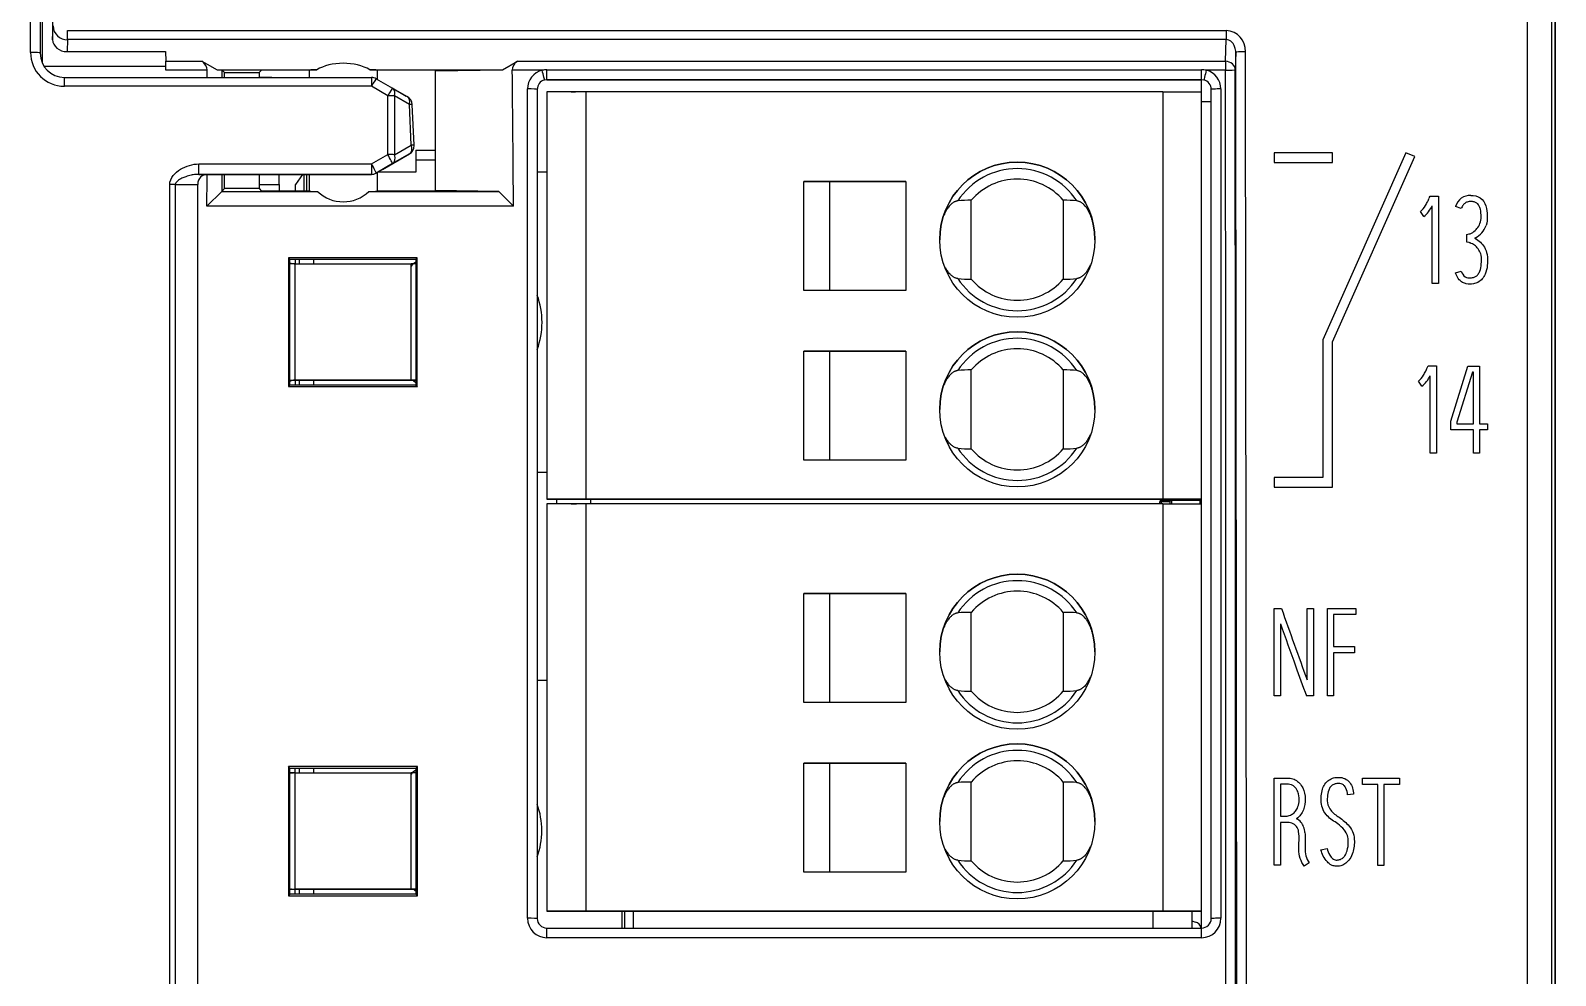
# Model space of a CAD drawing. Header units: millimetres. Extents: x 0 to 420, y 0 to 297.
# Drawn here: x 86.08 to 117.53, y 210.74 to 230.23 of the extents above; entities that cross this region are included whole.
import ezdxf

# ---------------------------------------------------------------- set-up
doc = ezdxf.new("R2010")
doc.units = ezdxf.units.MM
doc.layers.add('Default', color=7, linetype='Continuous')
doc.layers.add('DV1_0', color=7, linetype='Continuous')

# ---------------------------------------------------------------- blocks, each defined once
blk = doc.blocks.new('SE')
at = {"layer": 'DV1_0', "color": 7, "linetype": 'Continuous'}
for p, q in [((86.082, 229.78), (86.082, 235.316)), ((86.282, 235.299), (86.282, 229.764)), ((116.953, 102.175), (116.953, 234.256)), ((117.532, 102.43), (117.532, 234.001)), ((86.536, 231.716), (86.538, 230.094)), ((86.538, 230.042), (86.547, 230.325)), ((86.846, 230.231), (110.741, 230.231)), ((86.846, 230.043), (86.846, 230.231)), ((110.741, 230.231), (110.741, 230.043)), ((86.538, 230.094), (86.538, 230.042)), ((86.846, 230.043), (86.839, 229.795)), ((110.741, 230.043), (86.846, 230.043)), ((110.727, 229.596), (110.741, 230.043)), ((86.839, 229.795), (88.864, 229.795)), ((88.864, 229.795), (88.87, 229.596)), ((88.87, 229.596), (89.614, 229.596)), ((89.614, 229.596), (89.724, 229.535)), ((95.814, 229.42), (96.125, 229.596)), ((96.125, 229.596), (110.727, 229.596)), ((110.727, 229.596), (110.727, 229.413)), ((110.938, 229.778), (110.927, 229.422)), ((86.58, 229.49), (86.372, 229.49)), ((86.832, 229.49), (86.58, 229.49)), ((88.871, 229.49), (86.832, 229.49)), ((89.724, 229.413), (88.872, 229.413)), ((89.724, 229.535), (89.932, 229.42)), ((89.932, 229.42), (91.987, 229.42)), ((89.932, 229.42), (90.03, 229.418)), ((90.03, 229.418), (90.086, 229.362)), ((90.086, 229.264), (90.086, 229.362)), ((90.086, 229.362), (90.797, 229.362)), ((90.797, 229.362), (90.846, 229.411)), ((90.797, 229.362), (90.797, 229.264)), ((91.832, 229.411), (90.846, 229.411)), ((91.832, 229.416), (91.832, 229.264)), ((93.078, 229.42), (95.814, 229.42)), ((93.232, 229.416), (93.232, 229.226)), ((94.425, 229.411), (93.232, 229.411)), ((94.425, 229.411), (94.433, 229.396)), ((94.432, 226.934), (94.433, 229.396)), ((94.433, 229.396), (95.814, 229.42)), ((96.634, 229.413), (96.018, 229.413)), ((96.732, 229.419), (110.232, 229.419)), ((96.732, 229.216), (96.732, 229.419)), ((110.232, 229.216), (110.232, 229.419)), ((110.727, 229.413), (110.33, 229.413)), ((86.782, 229.264), (93.113, 229.264)), ((86.782, 229.08), (86.782, 229.264)), ((93.113, 229.08), (86.782, 229.08)), ((91.056, 229.264), (90.801, 229.264)), ((91.056, 229.264), (91.087, 229.264)), ((91.087, 229.264), (91.526, 229.264)), ((91.526, 229.264), (91.832, 229.264)), ((93.113, 229.264), (93.113, 229.08)), ((93.449, 228.885), (93.113, 229.08)), ((93.213, 229.237), (93.549, 229.043)), ((93.538, 229.05), (93.831, 228.88)), ((93.549, 229.043), (93.853, 228.868)), ((96.332, 211.917), (96.332, 229.025)), ((96.532, 229.016), (96.532, 211.916)), ((96.732, 229.216), (96.683, 229.209)), ((96.732, 229.216), (110.232, 229.216)), ((110.232, 229.216), (96.732, 229.216)), ((97.532, 228.966), (96.732, 228.966)), ((96.732, 228.966), (96.732, 220.566)), ((97.232, 228.966), (97.325, 228.966)), ((97.232, 228.966), (97.325, 228.966)), ((97.532, 228.966), (97.532, 220.566)), ((109.432, 228.966), (97.532, 228.966)), ((109.432, 228.966), (109.432, 220.566)), ((109.432, 228.966), (110.232, 228.966)), ((109.439, 228.966), (109.532, 228.966)), ((109.839, 228.966), (109.932, 228.966)), ((110.232, 228.966), (110.232, 229.216)), ((110.281, 229.209), (110.232, 229.216)), ((110.232, 220.566), (110.232, 228.966)), ((110.432, 211.916), (110.432, 229.016)), ((110.632, 229.025), (110.632, 211.917)), ((93.449, 227.674), (93.449, 228.885)), ((93.591, 228.881), (93.591, 227.669)), ((93.895, 228.705), (93.591, 228.881)), ((93.936, 227.869), (93.895, 228.705)), ((93.995, 227.868), (93.953, 228.704)), ((110.232, 228.766), (110.432, 228.766)), ((93.591, 227.669), (93.936, 227.869)), ((93.886, 227.68), (93.944, 227.713)), ((93.944, 227.713), (93.944, 227.724)), ((94.032, 227.761), (94.032, 227.561)), ((94.032, 227.761), (94.432, 227.761)), ((112.932, 227.71), (111.732, 227.71)), ((111.732, 227.71), (111.732, 227.51)), ((114.449, 227.71), (112.732, 223.853)), ((112.932, 227.51), (112.932, 227.71)), ((114.632, 227.629), (114.449, 227.71)), ((89.556, 227.479), (93.113, 227.479)), ((89.556, 227.264), (89.556, 227.479)), ((93.113, 227.479), (93.449, 227.674)), ((93.113, 227.479), (93.113, 227.264)), ((93.549, 227.486), (93.213, 227.291)), ((93.344, 227.367), (93.895, 227.685)), ((93.895, 227.685), (93.549, 227.486)), ((94.032, 227.561), (94.032, 227.311)), ((94.032, 227.561), (94.432, 227.561)), ((111.732, 227.51), (112.932, 227.51)), ((112.932, 223.81), (114.632, 227.629)), ((93.113, 227.264), (89.556, 227.264)), ((89.556, 227.264), (89.732, 227.264)), ((89.732, 227.264), (90.009, 227.264)), ((90.009, 227.264), (91.108, 227.264)), ((90.086, 226.969), (90.086, 227.264)), ((90.797, 227.264), (90.797, 226.969)), ((91.032, 227.264), (91.4, 227.264)), ((91.832, 227.264), (91.108, 227.264)), ((91.22, 227.264), (91.189, 227.264)), ((91.207, 227.053), (91.207, 227.264)), ((91.47, 227.264), (91.22, 227.264)), ((91.4, 227.264), (92.055, 227.264)), ((91.509, 227.264), (91.47, 227.264)), ((91.761, 227.264), (91.509, 227.264)), ((91.694, 227.264), (91.544, 227.052)), ((91.727, 226.92), (91.727, 227.264)), ((91.832, 227.264), (91.757, 227.264)), ((91.758, 227.253), (91.758, 227.264)), ((91.777, 227.264), (91.777, 226.92)), ((91.832, 227.264), (91.832, 226.916)), ((92.055, 227.264), (92.228, 227.264)), ((92.228, 227.264), (92.42, 227.264)), ((92.42, 227.264), (92.534, 227.264)), ((92.534, 227.264), (92.912, 227.264)), ((92.912, 227.264), (93.01, 227.264)), ((93.01, 227.264), (93.113, 227.264)), ((93.344, 227.367), (93.213, 227.291)), ((93.232, 227.302), (93.232, 226.916)), ((94.032, 227.311), (93.246, 227.311)), ((96.732, 227.311), (96.532, 227.311)), ((102.032, 224.866), (102.032, 227.116)), ((104.132, 227.116), (102.032, 227.116)), ((102.032, 227.116), (102.562, 227.116)), ((102.562, 227.116), (104.132, 227.116)), ((102.562, 227.116), (102.562, 224.866)), ((104.132, 227.116), (104.132, 224.866)), ((88.953, 147.468), (88.953, 227.055)), ((89.067, 227.052), (89.068, 147.468)), ((89.532, 227.064), (89.532, 227.057)), ((89.532, 147.467), (89.532, 227.057)), ((90.027, 226.911), (89.722, 226.606)), ((90.028, 226.911), (90.086, 226.969)), ((90.028, 226.911), (92.003, 226.911)), ((90.797, 226.969), (90.086, 226.969)), ((90.797, 227.053), (91.207, 227.053)), ((90.797, 226.969), (90.846, 226.92)), ((91.832, 226.92), (90.846, 226.92)), ((91.544, 226.92), (91.544, 227.052)), ((93.062, 226.911), (95.742, 226.911)), ((94.425, 226.92), (93.232, 226.92)), ((94.432, 226.934), (94.425, 226.92)), ((95.742, 226.911), (94.432, 226.934)), ((96.045, 226.606), (95.742, 226.911)), ((114.927, 226.776), (114.944, 226.813)), ((114.944, 226.813), (115.116, 226.813)), ((115.116, 226.813), (115.116, 225.01)), ((96.045, 226.606), (89.722, 226.606)), ((105.482, 225.103), (105.482, 226.728)), ((107.382, 226.728), (107.382, 225.103)), ((114.818, 226.392), (114.745, 226.497)), ((114.989, 225.01), (114.989, 226.611)), ((115.587, 226.557), (115.47, 226.601)), ((115.707, 226.024), (115.754, 226.036)), ((115.707, 225.867), (115.707, 226.024)), ((115.754, 225.855), (115.707, 225.867)), ((115.881, 225.952), (115.868, 225.944)), ((115.868, 225.944), (115.881, 225.952)), ((94.059, 225.542), (91.406, 225.542)), ((91.432, 225.516), (91.406, 225.542)), ((91.432, 222.916), (91.432, 225.516)), ((91.432, 225.516), (94.032, 225.516)), ((91.544, 225.416), (91.544, 225.516)), ((91.632, 225.416), (91.632, 225.516)), ((91.927, 225.416), (91.927, 225.516)), ((94.032, 225.516), (94.059, 225.542)), ((94.032, 225.516), (94.032, 222.916)), ((91.532, 225.416), (91.432, 225.416)), ((91.547, 225.416), (91.432, 225.416)), ((91.532, 225.416), (93.932, 225.416)), ((91.532, 225.416), (91.532, 223.016)), ((94.032, 225.416), (93.932, 225.416)), ((93.932, 223.016), (93.932, 225.416)), ((115.468, 225.23), (115.59, 225.269)), ((115.116, 225.01), (114.989, 225.01)), ((104.132, 224.866), (102.032, 224.866)), ((102.032, 223.616), (102.562, 223.616)), ((102.032, 221.366), (102.032, 223.616)), ((104.132, 223.616), (102.032, 223.616)), ((102.562, 223.616), (102.562, 221.366)), ((102.562, 223.616), (104.132, 223.616)), ((104.132, 223.616), (104.132, 221.366)), ((112.732, 223.853), (112.732, 221.01)), ((112.932, 220.81), (112.932, 223.81)), ((114.887, 223.276), (114.904, 223.313)), ((114.904, 223.313), (115.076, 223.313)), ((115.076, 223.313), (115.076, 221.51)), ((115.373, 222.173), (115.724, 223.31)), ((115.724, 223.31), (115.968, 223.31)), ((115.968, 223.31), (115.968, 222.118)), ((91.432, 223.016), (91.532, 223.016)), ((91.432, 223.016), (91.547, 223.016)), ((91.547, 223.016), (91.507, 223.016)), ((91.507, 223.016), (91.532, 223.016)), ((93.932, 223.016), (91.532, 223.016)), ((91.544, 222.916), (91.544, 223.016)), ((91.544, 223.016), (92.074, 223.016)), ((91.632, 222.916), (91.632, 223.016)), ((91.927, 222.916), (91.927, 223.016)), ((92.074, 223.016), (92.862, 223.016)), ((92.862, 223.016), (93.801, 223.016)), ((93.801, 223.016), (94.032, 223.016)), ((94.032, 223.016), (93.932, 223.016)), ((105.482, 221.603), (105.482, 223.228)), ((107.382, 223.228), (107.382, 221.603)), ((114.777, 222.892), (114.705, 222.997)), ((114.949, 221.51), (114.949, 223.111)), ((115.818, 223.184), (115.499, 222.155)), ((115.84, 223.184), (115.818, 223.184)), ((115.84, 222.118), (115.84, 223.184)), ((91.432, 222.916), (91.404, 222.888)), ((91.404, 222.888), (94.06, 222.888)), ((94.032, 222.916), (91.432, 222.916)), ((94.032, 222.916), (94.06, 222.888)), ((115.373, 221.991), (115.373, 222.173)), ((115.499, 222.155), (115.499, 222.118)), ((115.499, 222.118), (115.84, 222.118)), ((115.968, 222.118), (116.132, 222.118)), ((116.132, 222.118), (116.132, 221.991)), ((115.841, 221.991), (115.373, 221.991)), ((115.841, 221.513), (115.841, 221.991)), ((115.968, 221.991), (115.968, 221.513)), ((116.132, 221.991), (115.968, 221.991)), ((115.076, 221.51), (114.949, 221.51)), ((115.968, 221.513), (115.841, 221.513)), ((96.732, 221.111), (96.532, 221.111)), ((96.732, 221.111), (96.532, 221.111)), ((104.132, 221.366), (102.032, 221.366)), ((112.732, 221.01), (111.732, 221.01)), ((111.732, 221.01), (111.732, 220.81)), ((111.732, 220.81), (112.932, 220.81)), ((97.532, 220.566), (96.732, 220.566)), ((96.732, 220.566), (97.532, 220.566)), ((97.532, 220.466), (96.732, 220.466)), ((96.732, 220.466), (96.732, 212.066)), ((96.932, 220.566), (96.932, 220.561)), ((96.932, 220.561), (96.932, 220.466)), ((97.632, 220.561), (96.932, 220.561)), ((97.632, 220.561), (96.932, 220.561)), ((97.232, 220.566), (98.232, 220.566)), ((97.232, 220.566), (98.232, 220.566)), ((97.232, 220.466), (97.34, 220.466)), ((97.232, 220.466), (97.325, 220.466)), ((97.532, 220.566), (109.432, 220.566)), ((109.432, 220.566), (97.532, 220.566)), ((97.532, 220.466), (97.532, 212.066)), ((109.432, 220.466), (97.532, 220.466)), ((97.632, 220.566), (97.632, 220.561)), ((97.632, 220.561), (97.632, 220.466)), ((100.33, 220.566), (98.83, 220.566)), ((100.33, 220.566), (98.83, 220.566)), ((100.706, 220.566), (99.206, 220.566)), ((103.082, 220.566), (104.082, 220.566)), ((108.532, 220.566), (109.532, 220.566)), ((108.532, 220.566), (109.532, 220.566)), ((108.932, 220.566), (109.932, 220.566)), ((109.372, 220.466), (109.372, 220.511)), ((109.372, 220.511), (109.402, 220.511)), ((109.402, 220.541), (109.583, 220.541)), ((109.402, 220.541), (109.402, 220.511)), ((109.582, 220.511), (109.402, 220.511)), ((109.402, 220.511), (109.402, 220.466)), ((109.432, 220.566), (110.232, 220.566)), ((110.232, 220.566), (109.432, 220.566)), ((109.432, 220.466), (109.432, 212.066)), ((109.432, 220.466), (110.232, 220.466)), ((109.439, 220.466), (109.532, 220.466)), ((109.582, 220.466), (109.582, 220.536)), ((109.582, 220.536), (109.612, 220.536)), ((109.612, 220.566), (109.612, 220.536)), ((110.202, 220.536), (109.612, 220.536)), ((109.612, 220.536), (109.612, 220.466)), ((109.804, 220.466), (109.932, 220.466)), ((110.202, 220.566), (110.202, 220.536)), ((110.202, 220.466), (110.202, 220.536)), ((110.232, 220.536), (110.202, 220.536)), ((110.232, 220.466), (110.232, 220.566)), ((110.232, 212.066), (110.232, 220.466)), ((102.032, 216.366), (102.032, 218.616)), ((104.132, 218.616), (102.032, 218.616)), ((102.032, 218.616), (102.562, 218.616)), ((102.562, 218.616), (104.132, 218.616)), ((102.562, 218.616), (102.562, 216.366)), ((104.132, 218.616), (104.132, 216.366)), ((111.732, 218.308), (111.882, 218.308)), ((111.732, 216.508), (111.732, 218.308)), ((112.412, 218.308), (112.539, 218.308)), ((112.412, 216.834), (112.412, 218.308)), ((112.539, 218.308), (112.539, 216.508)), ((112.83, 218.308), (113.415, 218.308)), ((112.83, 216.508), (112.83, 218.308)), ((113.415, 218.308), (113.415, 218.181)), ((105.482, 216.603), (105.482, 218.228)), ((107.382, 218.228), (107.382, 216.603)), ((111.859, 217.994), (111.859, 216.508)), ((112.957, 218.181), (112.957, 217.521)), ((113.415, 218.181), (112.957, 218.181)), ((112.957, 217.521), (113.388, 217.521)), ((112.957, 217.394), (112.957, 216.508)), ((113.388, 217.394), (112.957, 217.394)), ((113.388, 217.521), (113.388, 217.394)), ((96.732, 216.826), (96.532, 216.826)), ((111.859, 216.508), (111.732, 216.508)), ((112.539, 216.508), (112.394, 216.508)), ((112.957, 216.508), (112.83, 216.508)), ((104.132, 216.366), (102.032, 216.366)), ((94.063, 215.047), (91.401, 215.047)), ((91.432, 215.016), (91.401, 215.047)), ((91.432, 212.416), (91.432, 215.016)), ((91.432, 215.016), (94.032, 215.016)), ((91.532, 214.916), (91.432, 214.916)), ((91.467, 214.916), (91.435, 214.916)), ((91.508, 214.916), (91.467, 214.916)), ((91.532, 214.916), (93.932, 214.916)), ((91.532, 214.916), (91.532, 212.516)), ((91.539, 214.916), (91.539, 215.016)), ((91.627, 214.916), (91.627, 215.016)), ((91.922, 214.916), (91.922, 215.016)), ((94.032, 214.916), (93.932, 214.916)), ((93.932, 212.516), (93.932, 214.916)), ((94.032, 215.016), (94.063, 215.047)), ((94.032, 215.016), (94.032, 212.416)), ((102.032, 215.116), (102.562, 215.116)), ((102.032, 212.866), (102.032, 215.116)), ((104.132, 215.116), (102.032, 215.116)), ((102.562, 215.116), (102.562, 212.866)), ((102.562, 215.116), (104.132, 215.116)), ((104.132, 215.116), (104.132, 212.866)), ((111.732, 213.011), (111.732, 214.81)), ((113.553, 214.678), (113.553, 214.805)), ((113.553, 214.805), (114.317, 214.805)), ((114.317, 214.805), (114.317, 214.678)), ((105.482, 213.103), (105.482, 214.728)), ((107.382, 214.728), (107.382, 213.103)), ((111.859, 214.684), (111.859, 214.024)), ((113.866, 214.678), (113.553, 214.678)), ((113.866, 213.006), (113.866, 214.678)), ((113.993, 214.678), (113.993, 213.006)), ((114.317, 214.678), (113.993, 214.678)), ((113.368, 214.475), (113.244, 214.464)), ((111.859, 213.897), (111.859, 213.011)), ((112.696, 213.331), (112.82, 213.359)), ((111.859, 213.011), (111.732, 213.011)), ((112.455, 213.063), (112.35, 212.991)), ((113.993, 213.006), (113.866, 213.006)), ((104.132, 212.866), (102.032, 212.866)), ((91.432, 212.416), (91.4, 212.384)), ((91.4, 212.384), (94.064, 212.384)), ((91.432, 212.516), (91.532, 212.516)), ((94.032, 212.416), (91.432, 212.416)), ((91.434, 212.516), (91.467, 212.516)), ((91.467, 212.516), (91.508, 212.516)), ((91.508, 212.516), (92.862, 212.516)), ((93.932, 212.516), (91.532, 212.516)), ((91.539, 212.416), (91.539, 212.516)), ((91.627, 212.416), (91.627, 212.516)), ((91.922, 212.416), (91.922, 212.516)), ((92.862, 212.516), (93.801, 212.516)), ((93.801, 212.516), (94.032, 212.516)), ((94.032, 212.516), (93.932, 212.516)), ((94.032, 212.416), (94.064, 212.384)), ((97.532, 212.066), (96.732, 212.066)), ((96.732, 212.066), (97.532, 212.066)), ((97.232, 212.066), (98.232, 212.066)), ((97.232, 212.066), (98.232, 212.066)), ((97.532, 212.066), (109.432, 212.066)), ((109.432, 212.066), (97.532, 212.066)), ((98.282, 211.716), (98.282, 212.066)), ((98.332, 212.066), (98.332, 211.716)), ((98.515, 211.716), (98.515, 212.066)), ((100.33, 212.066), (98.83, 212.066)), ((100.33, 212.066), (98.83, 212.066)), ((100.706, 212.066), (99.206, 212.066)), ((103.082, 212.066), (104.082, 212.066)), ((108.532, 212.066), (109.532, 212.066)), ((108.532, 212.066), (109.532, 212.066)), ((108.932, 212.066), (109.932, 212.066)), ((109.232, 211.716), (109.232, 212.066)), ((109.432, 212.066), (110.232, 212.066)), ((110.232, 212.066), (109.432, 212.066)), ((110.029, 212.066), (110.029, 211.716)), ((110.232, 211.716), (110.232, 212.066)), ((96.732, 211.716), (110.232, 211.716)), ((96.732, 211.517), (96.732, 211.716)), ((110.029, 211.864), (110.109, 211.84)), ((110.232, 211.517), (110.232, 211.716)), ((110.232, 211.517), (96.732, 211.517))]:
    blk.add_line(p, q, dxfattribs=at)
for centre in [(106.432, 225.916), (106.432, 222.416), (106.432, 217.416), (106.432, 213.916)]:
    blk.add_circle(centre, 1.6, dxfattribs=at)
for centre, radius, start, end in [((86.84, 230.336), 0.294, 182.1013, 271.1495), ((110.719, 229.812), 0.42, 357.3728, 86.9821), ((86.782, 229.78), 0.7, 179.994, 269.9917), ((86.782, 229.764), 0.5, 180, 270), ((89.513, 229.41), 0.211, 0.723, 61.4422), ((96.227, 229.413), 0.209, 119.3548, 180.1251), ((-45671.773, 168.208), 45782.953, 359.9704511, 0.0770711), ((-1912.335, 209.251), 2008.454, 0.4951, 0.575184), ((96.732, 229.025), 0.4, 104.1592, 180.009), ((96.732, 228.637), 0.782, 89.9617, 97.1364), ((110.233, 228.637), 0.782, 82.8636, 90.0383), ((110.232, 229.025), 0.4, 359.991, 75.8408), ((93.113, 229.064), 0.2, 60, 90), ((96.732, 229.016), 0.2, 104.142, 180), ((110.232, 229.016), 0.2, 0, 75.858), ((93.753, 228.694), 0.2, 2.8816, 60), ((93.795, 227.858), 0.2, 300, 0), ((93.795, 227.858), 0.2, 0, 2.8517), ((106.432, 225.916), 1.6, 0, 180), ((89.732, 227.064), 0.2, 90, 180), ((89.732, 227.064), 0.2, 90.0163, 179.9837), ((93.113, 227.464), 0.2, 270, 300), ((93.113, 227.464), 0.2, 270, 300), ((106.432, 225.916), 1.466, 33.0928, 146.9072), ((106.432, 225.916), 1.25, 40.5358, 139.4642), ((88.797, 272.392), 45.341, 270.3413, 270.9291), ((114.107, 227.089), 0.878, 333.838, 339.0819), ((115.812, 226.486), 0.361, 128.0795, 161.4078), ((115.779, 226.501), 0.33, 89.1443, 125.0612), ((114.452, 226.85), 0.459, 309.7141, 330.1151), ((114.342, 226.942), 0.727, 310.8678, 332.9611), ((114.012, 227.139), 0.985, 328.3187, 333.7037), ((115.657, 226.363), 0.469, 298.5668, 340.5144), ((91.545, 225.715), 0.299, 247.5596, 270.333), ((95.032, 224.211), 1.6, 128.6825, 133.4329), ((95.032, 224.211), 1.6, 128.6825, 131.1382), ((115.782, 225.313), 0.197, 192.8389, 236.0595), ((106.432, 225.916), 1.466, 213.0928, 326.9072), ((106.432, 225.916), 1.25, 220.5358, 319.4642), ((95.032, 224.211), 1.6, 0, 20.3648), ((95.032, 224.211), 1.6, 0, 20.3648), ((95.032, 224.211), 1.6, 339.6352, 0), ((106.432, 222.416), 1.6, 0, 180), ((106.432, 222.416), 1.466, 33.0928, 146.9072), ((106.432, 222.416), 1.25, 40.5358, 139.4642), ((91.545, 222.717), 0.299, 89.667, 112.4404), ((95.032, 224.211), 1.6, 228.3204, 231.3175), ((114.412, 223.35), 0.459, 309.7141, 330.1151), ((114.354, 223.401), 0.662, 309.7725, 334.0564), ((113.972, 223.639), 0.985, 328.3187, 333.7037), ((114.066, 223.589), 0.878, 333.8379, 339.082), ((106.432, 222.416), 1.466, 213.0928, 326.9072), ((106.432, 222.416), 1.25, 220.5358, 319.4642), ((109.402, 220.511), 0.03, 90, 180), ((109.612, 220.536), 0.03, 100.7839, 180), ((110.202, 220.536), 0.03, 0, 79.2161), ((106.432, 217.416), 1.6, 0, 180), ((106.432, 217.416), 1.466, 33.0928, 146.9072), ((106.432, 217.416), 1.25, 40.5358, 139.4642), ((269.576, 274.202), 167.308, 199.5166, 200.05304), ((192.179, 246.404), 85.196, 199.47892, 200.10185), ((173.341, 238.834), 64.907, 199.54169, 200.11863), ((106.432, 217.416), 1.466, 213.0928, 326.9072), ((106.432, 217.416), 1.25, 220.5358, 319.4642), ((106.432, 213.916), 1.6, 0, 180), ((106.432, 213.916), 1.466, 33.0928, 146.9072), ((106.432, 213.916), 1.25, 40.5358, 139.4642), ((91.508, 215.216), 0.3, 255.0609, 269.9749), ((95.027, 213.726), 1.6, 128.4535, 133.1868), ((95.027, 213.726), 1.6, 128.4535, 133.1868), ((95.027, 213.726), 1.6, 0, 19.8438), ((95.027, 213.726), 1.6, 0, 19.8438), ((112.068, 213.719), 0.282, 17.164, 63.6723), ((113.444, 214.609), 0.714, 219.9302, 238.3516), ((95.027, 213.726), 1.6, 340.1562, 0), ((111.852, 213.625), 0.517, 6.8831, 20.081), ((113.279, 213.461), 0.47, 192.5528, 211.0501), ((106.432, 213.916), 1.466, 213.0928, 326.9072), ((106.432, 213.916), 1.25, 220.5358, 319.4642), ((113.114, 213.361), 0.277, 211.0389, 229.761), ((91.508, 212.215), 0.3, 90.0247, 104.7218), ((95.027, 213.726), 1.6, 229.1347, 231.5465), ((96.732, 211.917), 0.4, 179.9865, 269.9865), ((96.732, 211.916), 0.2, 180, 270), ((110.057, 211.673), 0.175, 14.238, 72.7367), ((110.232, 211.917), 0.4, 270.0135, 0.0135), ((110.232, 211.916), 0.2, 270, 360)]:
    blk.add_arc(centre, radius, start, end, dxfattribs=at)
for centre, major_axis, ratio, start_param, end_param in [((78.917, 209.216), (0.517, 424.609), 0.017412, -1.522843, -1.51775), ((86.838, 230.045), (-0.3, 0.001), 0.830964, 0.012141, 1.574211), ((86.082, 229.764), (-0.2, 0), 0.077221, 3.141593, 4.712389), ((88.868, 229.422), (0, -0.2), 0.017455, 1.523211, 2.617994), ((110.727, 229.422), (-0.2, 0.006), 0.865926, 3.176493, 4.738563), ((111.138, 229.778), (-0.2, 0), 0.076972, 4.712285, 6.26568), ((97.019, 168.216), (0, -799.8), 0.017455, 1.541269, 1.647844), ((92.532, 229.411), (-0.75, 0), 0.017455, -0.756155, -0.367208), ((92.532, 229.123), (-0.75, 0), 0.57735, 3.897748, 5.52703), ((92.532, 229.411), (0.75, 0), 0.017455, 0.367208, 0.756155), ((96.634, 229.403), (0.049, -0.194), 0.011634, 0, 1.616938), ((110.33, 229.403), (0.049, 0.194), 0.011634, 1.524655, 3.141593), ((110.727, 229.422), (0.2, 0), 0.047567, 4.712349, 6.265712), ((103.321, 209.216), (0, 424.61), 0.017463, 4.712389, 4.759974), ((103.52, 209.216), (0, 424.81), 0.017455, 4.712389, 4.759974), ((93.113, 229.064), (-0.1, -0.173), 0.038257, 3.141593, 4.646223), ((93.449, 228.87), (-0.1, -0.173), 0.038134, 3.141593, 4.646434), ((93.449, 228.87), (-0.1, -0.173), 0.638844, 1.982484, 3.141593), ((96.332, 229.016), (0.2, 0), 0.046653, 0, 1.570796), ((110.632, 229.016), (0.2, 0), 0.046653, 1.570796, 3.141593), ((93.449, 228.87), (0.2, 0), 0.076103, 0.785398, 1.570796), ((93.753, 228.694), (-0.1, -0.173), 0.638882, 1.982357, 3.141593), ((93.753, 228.694), (-0.2, -0.01), 0.02561, 3.141808, 3.924436), ((93.795, 227.858), (0.1, -0.173), 0.671419, 0, 1.258016), ((93.795, 227.858), (-0.2, -0.01), 0.025089, 3.141406, 3.924501), ((93.113, 227.464), (0.1, -0.173), 0.03725, 0, 1.635226), ((93.449, 227.659), (0.2, 0), 0.074588, 0.785398, 1.570796), ((93.449, 227.659), (0.1, -0.173), 0.037372, 0, 1.635437), ((93.449, 227.659), (0.1, -0.173), 0.671354, 0, 1.257835), ((88.953, 227.04), (0.2, 0), 0.073815, 0.961414, 1.570795), ((91.228, 227.053), (0, -1.2), 0.017455, 4.712389, 4.823549), ((92.532, 226.92), (-0.75, 0), 0.017455, 0.367208, 0.787178), ((92.532, 227.43), (-0.75, 0), 0.976758, 0.787178, 2.354414), ((92.532, 226.92), (0.75, 0), 0.017455, -0.787178, -0.367208), ((105.43, 225.916), (1.29, 0), 0.630164, 1.530623, 1.74718), ((107.434, 225.916), (1.29, 0), 0.630164, 1.394413, 1.61097), ((98.812, 209.215), (0, 424.611), 0.017455, 1.532336, 1.538592), ((86.652, 209.215), (0, 424.611), 0.017455, -1.538592, -1.532336), ((105.43, 225.916), (-1.29, 0), 0.630164, 1.394413, 1.61097), ((107.434, 225.916), (-1.29, 0), 0.630164, 1.530622, 1.747179), ((105.43, 222.416), (1.29, 0), 0.630164, 1.530623, 1.74718), ((107.434, 222.416), (1.29, 0), 0.630164, 1.394413, 1.61097), ((105.43, 222.416), (-1.29, 0), 0.630164, 1.394413, 1.61097), ((107.434, 222.416), (-1.29, 0), 0.630164, 1.530622, 1.747179), ((105.43, 217.416), (1.29, 0), 0.630164, 1.530623, 1.74718), ((107.434, 217.416), (1.29, 0), 0.630164, 1.394413, 1.61097), ((105.43, 217.416), (-1.29, 0), 0.630164, 1.394413, 1.61097), ((107.434, 217.416), (-1.29, 0), 0.630164, 1.530622, 1.747179), ((98.812, 209.216), (0, 424.609), 0.017455, 1.557063, 1.563335), ((91.467, 215.166), (0, -0.25), 0.993203, 6.142759, 6.283185), ((86.652, 209.216), (0, 424.609), 0.017455, -1.563335, -1.557063), ((105.43, 213.916), (1.29, 0), 0.630164, 1.530623, 1.74718), ((107.434, 213.916), (1.29, 0), 0.630164, 1.394413, 1.61097), ((105.43, 213.916), (-1.29, 0), 0.630164, 1.394413, 1.61097), ((107.434, 213.916), (-1.29, 0), 0.630164, 1.530622, 1.747179), ((91.467, 212.266), (0, 0.25), 0.993203, 0, 0.140427), ((96.332, 211.916), (0.2, 0), 0.006362, 0, 1.570796), ((110.632, 211.916), (0.2, 0), 0.006362, 1.570796, 3.141593)]:
    blk.add_ellipse(centre, major_axis=major_axis, ratio=ratio, start_param=start_param, end_param=end_param, dxfattribs=at)
for points, knots in [([(117.453, 234.215), (117.453, 228.726), (117.453, 223.233), (117.453, 212.24), (117.453, 206.738), (117.453, 190.233), (117.453, 179.225), (117.453, 162.708), (117.453, 157.2), (117.453, 146.188), (117.453, 140.685), (117.453, 124.184), (117.453, 113.194), (117.453, 102.216)], [0, 0, 0, 0, 0.125, 0.125, 0.25, 0.25, 0.5, 0.5, 0.625, 0.625, 0.75, 0.75, 1, 1, 1, 1]), ([(110.938, 229.778), (110.937, 229.796), (110.936, 229.832), (110.924, 229.88), (110.909, 229.919), (110.887, 229.961), (110.851, 230.002), (110.798, 230.036), (110.759, 230.041), (110.741, 230.043)], [0, 0, 0, 0, 0.157316, 0.293167, 0.407652, 0.500948, 0.687564, 0.851342, 1, 1, 1, 1]), ([(88.953, 227.055), (88.953, 227.122), (88.983, 227.186), (89.067, 227.29), (89.12, 227.333), (89.289, 227.438), (89.421, 227.479), (89.556, 227.479)], [0, 0, 0, 0, 0.25, 0.25, 0.5, 0.5, 1, 1, 1, 1]), ([(89.556, 227.264), (89.532, 227.263), (89.478, 227.262), (89.387, 227.246), (89.293, 227.219), (89.215, 227.187), (89.159, 227.159), (89.12, 227.132), (89.092, 227.105), (89.072, 227.079), (89.069, 227.061), (89.067, 227.052)], [0, 0, 0, 0, 0.127206, 0.294524, 0.499974, 0.651063, 0.749988, 0.834471, 0.90287, 0.956933, 1, 1, 1, 1]), ([(115.784, 226.83), (115.853, 226.83), (115.923, 226.817), (116.038, 226.74), (116.075, 226.678), (116.116, 226.546), (116.123, 226.478), (116.126, 226.341), (116.123, 226.272), (116.099, 226.207)], [0, 0, 0, 0, 0.25, 0.25, 0.5, 0.5, 0.75, 0.75, 1, 1, 1, 1]), ([(105.204, 226.716), (105.197, 226.715), (105.19, 226.714), (105.177, 226.711), (105.17, 226.709), (105.156, 226.704), (105.149, 226.702), (105.136, 226.696), (105.129, 226.692), (105.116, 226.685), (105.11, 226.681), (105.097, 226.672), (105.091, 226.667), (105.078, 226.657), (105.072, 226.652), (105.06, 226.641), (105.054, 226.635), (105.037, 226.616), (105.025, 226.603), (105.003, 226.574), (104.993, 226.559), (104.973, 226.527), (104.963, 226.51), (104.945, 226.475), (104.937, 226.457), (104.925, 226.43), (104.922, 226.421), (104.918, 226.413)], [0, 0, 0, 0, 0.0311275, 0.0311275, 0.0623314, 0.0623314, 0.0936414, 0.0936414, 0.1250091, 0.1250091, 0.1563725, 0.1563725, 0.1876605, 0.1876605, 0.2188037, 0.2188037, 0.2499588, 0.2499588, 0.3125389, 0.3125389, 0.3752695, 0.3752695, 0.4377972, 0.4377972, 0.5000853, 0.5000853, 0.5279436, 0.5279436, 0.5279436, 0.5279436]), ([(107.977, 226.322), (107.971, 226.342), (107.965, 226.361), (107.951, 226.4), (107.943, 226.419), (107.927, 226.457), (107.919, 226.475), (107.901, 226.51), (107.891, 226.527), (107.871, 226.559), (107.861, 226.574), (107.839, 226.603), (107.828, 226.616), (107.81, 226.635), (107.804, 226.641), (107.792, 226.652), (107.786, 226.657), (107.774, 226.667), (107.767, 226.672), (107.754, 226.681), (107.748, 226.685), (107.735, 226.692), (107.728, 226.696), (107.715, 226.702), (107.708, 226.704), (107.695, 226.709), (107.688, 226.711), (107.674, 226.714), (107.667, 226.715), (107.66, 226.716)], [0.3783798, 0.3783798, 0.3783798, 0.3783798, 0.4373446, 0.4373446, 0.4999147, 0.4999147, 0.5622028, 0.5622028, 0.6247305, 0.6247305, 0.6874611, 0.6874611, 0.7500412, 0.7500412, 0.7811963, 0.7811963, 0.8123395, 0.8123395, 0.8436275, 0.8436275, 0.8749909, 0.8749909, 0.9063586, 0.9063586, 0.9376686, 0.9376686, 0.9688725, 0.9688725, 1, 1, 1, 1]), ([(115.754, 226.036), (115.759, 226.036), (115.765, 226.037), (115.77, 226.039), (115.79, 226.045), (115.809, 226.056), (115.827, 226.067), (115.859, 226.088), (115.888, 226.115), (115.913, 226.145), (115.939, 226.177), (115.96, 226.213), (115.975, 226.251), (115.992, 226.294), (115.998, 226.34), (115.998, 226.386), (115.998, 226.439), (115.994, 226.493), (115.982, 226.545), (115.977, 226.566), (115.97, 226.588), (115.96, 226.608), (115.952, 226.624), (115.942, 226.64), (115.93, 226.653), (115.917, 226.666), (115.901, 226.677), (115.885, 226.685), (115.865, 226.694), (115.842, 226.699), (115.82, 226.702), (115.79, 226.705), (115.758, 226.705), (115.728, 226.697), (115.708, 226.692), (115.689, 226.683), (115.672, 226.672), (115.656, 226.661), (115.641, 226.647), (115.628, 226.631), (115.611, 226.609), (115.597, 226.583), (115.587, 226.557)], [0, 0, 0, 0, 0.013919, 0.013919, 0.013919, 0.068, 0.068, 0.068, 0.168155, 0.168155, 0.168155, 0.275064, 0.275064, 0.275064, 0.394197, 0.394197, 0.394197, 0.532317, 0.532317, 0.532317, 0.589951, 0.589951, 0.589951, 0.637057, 0.637057, 0.637057, 0.684594, 0.684594, 0.684594, 0.742125, 0.742125, 0.742125, 0.822203, 0.822203, 0.822203, 0.874607, 0.874607, 0.874607, 0.9269, 0.9269, 0.9269, 1, 1, 1, 1]), ([(115.868, 225.944), (115.911, 225.925), (115.951, 225.897), (115.984, 225.864), (116.016, 225.833), (116.043, 225.798), (116.065, 225.76), (116.091, 225.714), (116.112, 225.664), (116.122, 225.612), (116.137, 225.536), (116.134, 225.456), (116.126, 225.379), (116.119, 225.321), (116.106, 225.261), (116.083, 225.207), (116.068, 225.171), (116.048, 225.137), (116.023, 225.108), (115.998, 225.079), (115.967, 225.054), (115.932, 225.036), (115.903, 225.021), (115.87, 225.012), (115.838, 225.006), (115.79, 224.998), (115.741, 224.998), (115.693, 225.007), (115.666, 225.013), (115.638, 225.022), (115.614, 225.036), (115.589, 225.05), (115.567, 225.069), (115.548, 225.09), (115.52, 225.122), (115.497, 225.158), (115.481, 225.197), (115.476, 225.208), (115.472, 225.219), (115.468, 225.23)], [0, 0, 0, 0, 0.085761, 0.085761, 0.085761, 0.165671, 0.165671, 0.165671, 0.26205, 0.26205, 0.26205, 0.40347, 0.40347, 0.40347, 0.511547, 0.511547, 0.511547, 0.581354, 0.581354, 0.581354, 0.652135, 0.652135, 0.652135, 0.712194, 0.712194, 0.712194, 0.799571, 0.799571, 0.799571, 0.850859, 0.850859, 0.850859, 0.902415, 0.902415, 0.902415, 0.978931, 0.978931, 0.978931, 1, 1, 1, 1]), ([(115.672, 225.15), (115.687, 225.14), (115.705, 225.134), (115.724, 225.131), (115.757, 225.126), (115.791, 225.126), (115.823, 225.133), (115.844, 225.137), (115.865, 225.145), (115.884, 225.155), (115.902, 225.166), (115.919, 225.18), (115.932, 225.197), (115.949, 225.217), (115.961, 225.241), (115.971, 225.266), (115.989, 225.312), (115.997, 225.362), (116.002, 225.412), (116.007, 225.474), (116.009, 225.537), (115.996, 225.597), (115.989, 225.634), (115.973, 225.67), (115.953, 225.702), (115.933, 225.733), (115.909, 225.763), (115.879, 225.787), (115.854, 225.807), (115.827, 225.826), (115.796, 225.838)], [0, 0, 0, 0, 0.054674, 0.054674, 0.054674, 0.152475, 0.152475, 0.152475, 0.214934, 0.214934, 0.214934, 0.27788, 0.27788, 0.27788, 0.354639, 0.354639, 0.354639, 0.501816, 0.501816, 0.501816, 0.683335, 0.683335, 0.683335, 0.794622, 0.794622, 0.794622, 0.905118, 0.905118, 0.905118, 1, 1, 1, 1]), ([(115.796, 225.838), (115.789, 225.841), (115.782, 225.844), (115.775, 225.847), (115.772, 225.848), (115.768, 225.85), (115.765, 225.851), (115.761, 225.852), (115.758, 225.855), (115.754, 225.855)], [0, 0, 0, 0, 0.499724, 0.499724, 0.499724, 0.749662, 0.749662, 0.749662, 1, 1, 1, 1]), ([(105.204, 225.115), (105.197, 225.116), (105.19, 225.117), (105.177, 225.12), (105.17, 225.122), (105.156, 225.127), (105.149, 225.129), (105.136, 225.135), (105.129, 225.139), (105.116, 225.146), (105.11, 225.15), (105.097, 225.159), (105.091, 225.164), (105.078, 225.174), (105.072, 225.179), (105.06, 225.19), (105.054, 225.196), (105.037, 225.215), (105.025, 225.228), (105.003, 225.257), (104.993, 225.272), (104.973, 225.304), (104.963, 225.321), (104.954, 225.34), (104.953, 225.341), (104.952, 225.343)], [0, 0, 0, 0, 0.0311275, 0.0311275, 0.0623314, 0.0623314, 0.0936414, 0.0936414, 0.1250091, 0.1250091, 0.1563725, 0.1563725, 0.1876605, 0.1876605, 0.2188037, 0.2188037, 0.2499588, 0.2499588, 0.3125389, 0.3125389, 0.3752695, 0.3752695, 0.4377972, 0.4377972, 0.442762, 0.442762, 0.442762, 0.442762]), ([(107.938, 225.399), (107.937, 225.397), (107.936, 225.395), (107.927, 225.374), (107.919, 225.356), (107.901, 225.321), (107.891, 225.304), (107.871, 225.272), (107.861, 225.257), (107.839, 225.228), (107.828, 225.215), (107.81, 225.196), (107.804, 225.19), (107.792, 225.179), (107.786, 225.174), (107.774, 225.164), (107.767, 225.159), (107.754, 225.15), (107.748, 225.146), (107.735, 225.139), (107.728, 225.135), (107.715, 225.129), (107.708, 225.127), (107.695, 225.122), (107.688, 225.12), (107.674, 225.117), (107.667, 225.116), (107.66, 225.115)], [0.4930891, 0.4930891, 0.4930891, 0.4930891, 0.4999147, 0.4999147, 0.5622028, 0.5622028, 0.6247305, 0.6247305, 0.6874611, 0.6874611, 0.7500412, 0.7500412, 0.7811963, 0.7811963, 0.8123395, 0.8123395, 0.8436275, 0.8436275, 0.8749909, 0.8749909, 0.9063586, 0.9063586, 0.9376686, 0.9376686, 0.9688725, 0.9688725, 1, 1, 1, 1]), ([(105.204, 223.216), (105.197, 223.215), (105.19, 223.214), (105.177, 223.211), (105.17, 223.209), (105.156, 223.204), (105.149, 223.202), (105.136, 223.196), (105.129, 223.192), (105.116, 223.185), (105.11, 223.181), (105.097, 223.172), (105.091, 223.167), (105.078, 223.157), (105.072, 223.152), (105.06, 223.141), (105.054, 223.135), (105.037, 223.116), (105.025, 223.103), (105.003, 223.074), (104.993, 223.059), (104.973, 223.027), (104.963, 223.01), (104.945, 222.975), (104.937, 222.957), (104.925, 222.93), (104.922, 222.921), (104.918, 222.913)], [0, 0, 0, 0, 0.0311275, 0.0311275, 0.0623314, 0.0623314, 0.0936414, 0.0936414, 0.1250091, 0.1250091, 0.1563725, 0.1563725, 0.1876605, 0.1876605, 0.2188037, 0.2188037, 0.2499588, 0.2499588, 0.3125389, 0.3125389, 0.3752695, 0.3752695, 0.4377972, 0.4377972, 0.5000853, 0.5000853, 0.5279436, 0.5279436, 0.5279436, 0.5279436]), ([(107.977, 222.822), (107.971, 222.842), (107.965, 222.861), (107.951, 222.9), (107.943, 222.919), (107.927, 222.957), (107.919, 222.975), (107.901, 223.01), (107.891, 223.027), (107.871, 223.059), (107.861, 223.074), (107.839, 223.103), (107.828, 223.116), (107.81, 223.135), (107.804, 223.141), (107.792, 223.152), (107.786, 223.157), (107.774, 223.167), (107.767, 223.172), (107.754, 223.181), (107.748, 223.185), (107.735, 223.192), (107.728, 223.196), (107.715, 223.202), (107.708, 223.204), (107.695, 223.209), (107.688, 223.211), (107.674, 223.214), (107.667, 223.215), (107.66, 223.216)], [0.3783798, 0.3783798, 0.3783798, 0.3783798, 0.4373446, 0.4373446, 0.4999147, 0.4999147, 0.5622028, 0.5622028, 0.6247305, 0.6247305, 0.6874611, 0.6874611, 0.7500412, 0.7500412, 0.7811963, 0.7811963, 0.8123395, 0.8123395, 0.8436275, 0.8436275, 0.8749909, 0.8749909, 0.9063586, 0.9063586, 0.9376686, 0.9376686, 0.9688725, 0.9688725, 1, 1, 1, 1]), ([(105.204, 221.615), (105.197, 221.616), (105.19, 221.617), (105.177, 221.62), (105.17, 221.622), (105.156, 221.627), (105.149, 221.629), (105.136, 221.635), (105.129, 221.639), (105.116, 221.646), (105.11, 221.65), (105.097, 221.659), (105.091, 221.664), (105.078, 221.674), (105.072, 221.679), (105.06, 221.69), (105.054, 221.696), (105.037, 221.715), (105.025, 221.728), (105.003, 221.757), (104.993, 221.772), (104.973, 221.804), (104.963, 221.821), (104.954, 221.84), (104.953, 221.841), (104.952, 221.843)], [0, 0, 0, 0, 0.0311275, 0.0311275, 0.0623314, 0.0623314, 0.0936414, 0.0936414, 0.1250091, 0.1250091, 0.1563725, 0.1563725, 0.1876605, 0.1876605, 0.2188037, 0.2188037, 0.2499588, 0.2499588, 0.3125389, 0.3125389, 0.3752695, 0.3752695, 0.4377972, 0.4377972, 0.442762, 0.442762, 0.442762, 0.442762]), ([(107.938, 221.899), (107.937, 221.897), (107.936, 221.895), (107.927, 221.874), (107.919, 221.856), (107.901, 221.821), (107.891, 221.804), (107.871, 221.772), (107.861, 221.757), (107.839, 221.728), (107.828, 221.715), (107.81, 221.696), (107.804, 221.69), (107.792, 221.679), (107.786, 221.674), (107.774, 221.664), (107.767, 221.659), (107.754, 221.65), (107.748, 221.646), (107.735, 221.639), (107.728, 221.635), (107.715, 221.629), (107.708, 221.627), (107.695, 221.622), (107.688, 221.62), (107.674, 221.617), (107.667, 221.616), (107.66, 221.615)], [0.4930891, 0.4930891, 0.4930891, 0.4930891, 0.4999147, 0.4999147, 0.5622028, 0.5622028, 0.6247305, 0.6247305, 0.6874611, 0.6874611, 0.7500412, 0.7500412, 0.7811963, 0.7811963, 0.8123395, 0.8123395, 0.8436275, 0.8436275, 0.8749909, 0.8749909, 0.9063586, 0.9063586, 0.9376686, 0.9376686, 0.9688725, 0.9688725, 1, 1, 1, 1]), ([(105.204, 218.216), (105.197, 218.215), (105.19, 218.214), (105.177, 218.211), (105.17, 218.209), (105.156, 218.204), (105.149, 218.202), (105.136, 218.196), (105.129, 218.192), (105.116, 218.185), (105.11, 218.181), (105.097, 218.172), (105.091, 218.167), (105.078, 218.157), (105.072, 218.152), (105.06, 218.141), (105.054, 218.135), (105.037, 218.116), (105.025, 218.103), (105.003, 218.074), (104.993, 218.059), (104.973, 218.027), (104.963, 218.01), (104.945, 217.975), (104.937, 217.957), (104.925, 217.93), (104.922, 217.921), (104.918, 217.913)], [0, 0, 0, 0, 0.0311275, 0.0311275, 0.0623314, 0.0623314, 0.0936414, 0.0936414, 0.1250091, 0.1250091, 0.1563725, 0.1563725, 0.1876605, 0.1876605, 0.2188037, 0.2188037, 0.2499588, 0.2499588, 0.3125389, 0.3125389, 0.3752695, 0.3752695, 0.4377972, 0.4377972, 0.5000853, 0.5000853, 0.5279436, 0.5279436, 0.5279436, 0.5279436]), ([(107.977, 217.822), (107.971, 217.842), (107.965, 217.861), (107.951, 217.9), (107.943, 217.919), (107.927, 217.957), (107.919, 217.975), (107.901, 218.01), (107.891, 218.027), (107.871, 218.059), (107.861, 218.074), (107.839, 218.103), (107.828, 218.116), (107.81, 218.135), (107.804, 218.141), (107.792, 218.152), (107.786, 218.157), (107.774, 218.167), (107.767, 218.172), (107.754, 218.181), (107.748, 218.185), (107.735, 218.192), (107.728, 218.196), (107.715, 218.202), (107.708, 218.204), (107.695, 218.209), (107.688, 218.211), (107.674, 218.214), (107.667, 218.215), (107.66, 218.216)], [0.3783798, 0.3783798, 0.3783798, 0.3783798, 0.4373446, 0.4373446, 0.4999147, 0.4999147, 0.5622028, 0.5622028, 0.6247305, 0.6247305, 0.6874611, 0.6874611, 0.7500412, 0.7500412, 0.7811963, 0.7811963, 0.8123395, 0.8123395, 0.8436275, 0.8436275, 0.8749909, 0.8749909, 0.9063586, 0.9063586, 0.9376686, 0.9376686, 0.9688725, 0.9688725, 1, 1, 1, 1]), ([(105.204, 216.615), (105.197, 216.616), (105.19, 216.617), (105.177, 216.62), (105.17, 216.622), (105.156, 216.627), (105.149, 216.629), (105.136, 216.635), (105.129, 216.639), (105.116, 216.646), (105.11, 216.65), (105.097, 216.659), (105.091, 216.664), (105.078, 216.674), (105.072, 216.679), (105.06, 216.69), (105.054, 216.696), (105.037, 216.715), (105.025, 216.728), (105.003, 216.757), (104.993, 216.772), (104.973, 216.804), (104.963, 216.821), (104.954, 216.84), (104.953, 216.841), (104.952, 216.843)], [0, 0, 0, 0, 0.0311275, 0.0311275, 0.0623314, 0.0623314, 0.0936414, 0.0936414, 0.1250091, 0.1250091, 0.1563725, 0.1563725, 0.1876605, 0.1876605, 0.2188037, 0.2188037, 0.2499588, 0.2499588, 0.3125389, 0.3125389, 0.3752695, 0.3752695, 0.4377972, 0.4377972, 0.442762, 0.442762, 0.442762, 0.442762]), ([(107.938, 216.899), (107.937, 216.897), (107.936, 216.895), (107.927, 216.874), (107.919, 216.856), (107.901, 216.821), (107.891, 216.804), (107.871, 216.772), (107.861, 216.757), (107.839, 216.728), (107.828, 216.715), (107.81, 216.696), (107.804, 216.69), (107.792, 216.679), (107.786, 216.674), (107.774, 216.664), (107.767, 216.659), (107.754, 216.65), (107.748, 216.646), (107.735, 216.639), (107.728, 216.635), (107.715, 216.629), (107.708, 216.627), (107.695, 216.622), (107.688, 216.62), (107.674, 216.617), (107.667, 216.616), (107.66, 216.615)], [0.4930891, 0.4930891, 0.4930891, 0.4930891, 0.4999147, 0.4999147, 0.5622028, 0.5622028, 0.6247305, 0.6247305, 0.6874611, 0.6874611, 0.7500412, 0.7500412, 0.7811963, 0.7811963, 0.8123395, 0.8123395, 0.8436275, 0.8436275, 0.8749909, 0.8749909, 0.9063586, 0.9063586, 0.9376686, 0.9376686, 0.9688725, 0.9688725, 1, 1, 1, 1]), ([(111.732, 214.81), (111.805, 214.81), (111.878, 214.81), (111.987, 214.81), (112.024, 214.813), (112.096, 214.804), (112.132, 214.793), (112.164, 214.775)], [0, 0, 0, 0, 0.5, 0.5, 0.75, 0.75, 1, 1, 1, 1]), ([(112.935, 213.15), (112.945, 213.141), (112.957, 213.133), (112.97, 213.129), (112.983, 213.124), (112.996, 213.121), (113.01, 213.12), (113.034, 213.119), (113.058, 213.122), (113.081, 213.128), (113.104, 213.135), (113.125, 213.146), (113.144, 213.161), (113.159, 213.173), (113.173, 213.189), (113.185, 213.206), (113.207, 213.236), (113.222, 213.272), (113.233, 213.308), (113.252, 213.369), (113.259, 213.433), (113.259, 213.497), (113.259, 213.54), (113.254, 213.584), (113.241, 213.624), (113.228, 213.666), (113.205, 213.704), (113.179, 213.738), (113.141, 213.788), (113.092, 213.828), (113.042, 213.865), (112.968, 213.919), (112.887, 213.965), (112.825, 214.032), (112.79, 214.069), (112.761, 214.112), (112.739, 214.157), (112.716, 214.204), (112.705, 214.256), (112.701, 214.307), (112.693, 214.397), (112.7, 214.491), (112.727, 214.578), (112.738, 214.616), (112.755, 214.652), (112.777, 214.685), (112.799, 214.718), (112.827, 214.747), (112.86, 214.77), (112.889, 214.789), (112.922, 214.804), (112.956, 214.813), (112.99, 214.822), (113.025, 214.825), (113.06, 214.825)], [0, 0, 0, 0, 0.017379, 0.017379, 0.017379, 0.034716, 0.034716, 0.034716, 0.065109, 0.065109, 0.065109, 0.095041, 0.095041, 0.095041, 0.120891, 0.120891, 0.120891, 0.168968, 0.168968, 0.168968, 0.250623, 0.250623, 0.250623, 0.305561, 0.305561, 0.305561, 0.36149, 0.36149, 0.36149, 0.441873, 0.441873, 0.441873, 0.55865, 0.55865, 0.55865, 0.623918, 0.623918, 0.623918, 0.690567, 0.690567, 0.690567, 0.808748, 0.808748, 0.808748, 0.859175, 0.859175, 0.859175, 0.910249, 0.910249, 0.910249, 0.955673, 0.955673, 0.955673, 1, 1, 1, 1]), ([(113.06, 214.825), (113.103, 214.825), (113.147, 214.817), (113.226, 214.781), (113.261, 214.753), (113.342, 214.651), (113.362, 214.562), (113.368, 214.475)], [0, 0, 0, 0, 0.25, 0.25, 0.5, 0.5, 1, 1, 1, 1]), ([(105.204, 214.716), (105.197, 214.715), (105.19, 214.714), (105.177, 214.711), (105.17, 214.709), (105.156, 214.704), (105.149, 214.702), (105.136, 214.696), (105.129, 214.692), (105.116, 214.685), (105.11, 214.681), (105.097, 214.672), (105.091, 214.667), (105.078, 214.657), (105.072, 214.652), (105.06, 214.641), (105.054, 214.635), (105.037, 214.616), (105.025, 214.603), (105.003, 214.574), (104.993, 214.559), (104.973, 214.527), (104.963, 214.51), (104.945, 214.475), (104.937, 214.457), (104.925, 214.43), (104.922, 214.421), (104.918, 214.413)], [0, 0, 0, 0, 0.0311275, 0.0311275, 0.0623314, 0.0623314, 0.0936414, 0.0936414, 0.1250091, 0.1250091, 0.1563725, 0.1563725, 0.1876605, 0.1876605, 0.2188037, 0.2188037, 0.2499588, 0.2499588, 0.3125389, 0.3125389, 0.3752695, 0.3752695, 0.4377972, 0.4377972, 0.5000853, 0.5000853, 0.5279436, 0.5279436, 0.5279436, 0.5279436]), ([(107.977, 214.322), (107.971, 214.342), (107.965, 214.361), (107.951, 214.4), (107.943, 214.419), (107.927, 214.457), (107.919, 214.475), (107.901, 214.51), (107.891, 214.527), (107.871, 214.559), (107.861, 214.574), (107.839, 214.603), (107.828, 214.616), (107.81, 214.635), (107.804, 214.641), (107.792, 214.652), (107.786, 214.657), (107.774, 214.667), (107.767, 214.672), (107.754, 214.681), (107.748, 214.685), (107.735, 214.692), (107.728, 214.696), (107.715, 214.702), (107.708, 214.704), (107.695, 214.709), (107.688, 214.711), (107.674, 214.714), (107.667, 214.715), (107.66, 214.716)], [0.3783798, 0.3783798, 0.3783798, 0.3783798, 0.4373446, 0.4373446, 0.4999147, 0.4999147, 0.5622028, 0.5622028, 0.6247305, 0.6247305, 0.6874611, 0.6874611, 0.7500412, 0.7500412, 0.7811963, 0.7811963, 0.8123395, 0.8123395, 0.8436275, 0.8436275, 0.8749909, 0.8749909, 0.9063586, 0.9063586, 0.9376686, 0.9376686, 0.9688725, 0.9688725, 1, 1, 1, 1]), ([(111.859, 214.024), (111.905, 214.024), (111.952, 214.02), (111.998, 214.027), (112.028, 214.032), (112.058, 214.042), (112.085, 214.057), (112.111, 214.071), (112.136, 214.09), (112.157, 214.112), (112.178, 214.136), (112.196, 214.163), (112.209, 214.192), (112.227, 214.231), (112.238, 214.274), (112.243, 214.317), (112.248, 214.373), (112.245, 214.431), (112.231, 214.485), (112.223, 214.517), (112.211, 214.55), (112.193, 214.578), (112.179, 214.601), (112.162, 214.622), (112.142, 214.638), (112.126, 214.652), (112.107, 214.664), (112.087, 214.672), (112.067, 214.68), (112.045, 214.684), (112.023, 214.684), (111.968, 214.684), (111.914, 214.684), (111.859, 214.684)], [0, 0, 0, 0, 0.116727, 0.116727, 0.116727, 0.193905, 0.193905, 0.193905, 0.270867, 0.270867, 0.270867, 0.351141, 0.351141, 0.351141, 0.460969, 0.460969, 0.460969, 0.603964, 0.603964, 0.603964, 0.688999, 0.688999, 0.688999, 0.755255, 0.755255, 0.755255, 0.809584, 0.809584, 0.809584, 0.864376, 0.864376, 0.864376, 1, 1, 1, 1]), ([(112.164, 214.775), (112.233, 214.738), (112.285, 214.677), (112.354, 214.537), (112.371, 214.46), (112.374, 214.305), (112.363, 214.226), (112.303, 214.084), (112.254, 214.021), (112.193, 213.972)], [0, 0, 0, 0, 0.25, 0.25, 0.5, 0.5, 0.75, 0.75, 1, 1, 1, 1]), ([(113.244, 214.464), (113.239, 214.512), (113.23, 214.56), (113.209, 214.603), (113.201, 214.62), (113.191, 214.636), (113.179, 214.649), (113.166, 214.663), (113.151, 214.675), (113.134, 214.683), (113.119, 214.69), (113.103, 214.694), (113.087, 214.697), (113.06, 214.7), (113.032, 214.699), (113.005, 214.694), (112.983, 214.69), (112.962, 214.682), (112.943, 214.672), (112.924, 214.661), (112.906, 214.646), (112.893, 214.629), (112.876, 214.609), (112.864, 214.585), (112.855, 214.561), (112.839, 214.517), (112.831, 214.469), (112.827, 214.422), (112.824, 214.368), (112.824, 214.311), (112.839, 214.259), (112.851, 214.22), (112.871, 214.183), (112.897, 214.151)], [0, 0, 0, 0, 0.140795, 0.140795, 0.140795, 0.194344, 0.194344, 0.194344, 0.248687, 0.248687, 0.248687, 0.296513, 0.296513, 0.296513, 0.376725, 0.376725, 0.376725, 0.440428, 0.440428, 0.440428, 0.504834, 0.504834, 0.504834, 0.580984, 0.580984, 0.580984, 0.719853, 0.719853, 0.719853, 0.880132, 0.880132, 0.880132, 1, 1, 1, 1]), ([(112.235, 213.705), (112.229, 213.744), (112.215, 213.782), (112.167, 213.845), (112.132, 213.867), (112.057, 213.893), (112.017, 213.897), (111.938, 213.897), (111.899, 213.897), (111.859, 213.897)], [0, 0, 0, 0, 0.25, 0.25, 0.5, 0.5, 0.75, 0.75, 1, 1, 1, 1]), ([(113.069, 214.001), (113.145, 213.948), (113.22, 213.889), (113.277, 213.817), (113.312, 213.773), (113.34, 213.723), (113.358, 213.671), (113.377, 213.618), (113.385, 213.561), (113.385, 213.505), (113.387, 213.416), (113.372, 213.324), (113.339, 213.24), (113.322, 213.195), (113.299, 213.151), (113.268, 213.114), (113.245, 213.085), (113.218, 213.059), (113.188, 213.038), (113.162, 213.022), (113.134, 213.01), (113.105, 213.002), (113.066, 212.993), (113.025, 212.99), (112.985, 212.995), (112.96, 212.998), (112.934, 213.006), (112.911, 213.017), (112.88, 213.033), (112.852, 213.056), (112.827, 213.081), (112.792, 213.116), (112.764, 213.157), (112.742, 213.202), (112.722, 213.243), (112.706, 213.287), (112.696, 213.331)], [0, 0, 0, 0, 0.153547, 0.153547, 0.153547, 0.245763, 0.245763, 0.245763, 0.338284, 0.338284, 0.338284, 0.487906, 0.487906, 0.487906, 0.567696, 0.567696, 0.567696, 0.628113, 0.628113, 0.628113, 0.67765, 0.67765, 0.67765, 0.743213, 0.743213, 0.743213, 0.785911, 0.785911, 0.785911, 0.843304, 0.843304, 0.843304, 0.924643, 0.924643, 0.924643, 1, 1, 1, 1]), ([(112.35, 212.991), (112.316, 213.042), (112.287, 213.096), (112.249, 213.213), (112.241, 213.275), (112.236, 213.398), (112.242, 213.46), (112.246, 213.583), (112.245, 213.644), (112.235, 213.705)], [0, 0, 0, 0, 0.25, 0.25, 0.5, 0.5, 0.75, 0.75, 1, 1, 1, 1]), ([(112.365, 213.687), (112.371, 213.633), (112.373, 213.58), (112.371, 213.473), (112.368, 213.42), (112.367, 213.313), (112.371, 213.26), (112.397, 213.157), (112.424, 213.108), (112.455, 213.063)], [0, 0, 0, 0, 0.25, 0.25, 0.5, 0.5, 0.75, 0.75, 1, 1, 1, 1]), ([(105.204, 213.115), (105.197, 213.116), (105.19, 213.117), (105.177, 213.12), (105.17, 213.122), (105.156, 213.127), (105.149, 213.129), (105.136, 213.135), (105.129, 213.139), (105.116, 213.146), (105.11, 213.15), (105.097, 213.159), (105.091, 213.164), (105.078, 213.174), (105.072, 213.179), (105.06, 213.19), (105.054, 213.196), (105.037, 213.215), (105.025, 213.228), (105.003, 213.257), (104.993, 213.272), (104.973, 213.304), (104.963, 213.321), (104.954, 213.34), (104.953, 213.341), (104.952, 213.343)], [0, 0, 0, 0, 0.0311275, 0.0311275, 0.0623314, 0.0623314, 0.0936414, 0.0936414, 0.1250091, 0.1250091, 0.1563725, 0.1563725, 0.1876605, 0.1876605, 0.2188037, 0.2188037, 0.2499588, 0.2499588, 0.3125389, 0.3125389, 0.3752695, 0.3752695, 0.4377972, 0.4377972, 0.442762, 0.442762, 0.442762, 0.442762]), ([(107.938, 213.399), (107.937, 213.397), (107.936, 213.395), (107.927, 213.374), (107.919, 213.356), (107.901, 213.321), (107.891, 213.304), (107.871, 213.272), (107.861, 213.257), (107.839, 213.228), (107.828, 213.215), (107.81, 213.196), (107.804, 213.19), (107.792, 213.179), (107.786, 213.174), (107.774, 213.164), (107.767, 213.159), (107.754, 213.15), (107.748, 213.146), (107.735, 213.139), (107.728, 213.135), (107.715, 213.129), (107.708, 213.127), (107.695, 213.122), (107.688, 213.12), (107.674, 213.117), (107.667, 213.116), (107.66, 213.115)], [0.4930891, 0.4930891, 0.4930891, 0.4930891, 0.4999147, 0.4999147, 0.5622028, 0.5622028, 0.6247305, 0.6247305, 0.6874611, 0.6874611, 0.7500412, 0.7500412, 0.7811963, 0.7811963, 0.8123395, 0.8123395, 0.8436275, 0.8436275, 0.8749909, 0.8749909, 0.9063586, 0.9063586, 0.9376686, 0.9376686, 0.9688725, 0.9688725, 1, 1, 1, 1])]:
    blk.add_open_spline(points, degree=3, knots=knots, dxfattribs=at)
for points in [[(117.523, 102.373), (117.532, 146.176), (117.532, 190.255), (117.523, 234.058)], [(89.724, 229.264), (89.724, 229.314), (89.724, 229.363), (89.724, 229.413)], [(90.03, 229.418), (90.029, 229.367), (90.029, 229.316), (90.029, 229.264)], [(89.722, 226.606), (89.722, 226.825), (89.722, 227.044), (89.723, 227.263)], [(90.028, 227.264), (90.028, 227.147), (90.028, 227.029), (90.028, 226.911)]]:
    blk.add_open_spline(points, degree=3, dxfattribs=at)

msp = doc.modelspace()

# ---------------------------------------------------------------- block references
at = {"layer": 'Default'}
msp.add_blockref('SE', (0, 0), dxfattribs=at)

doc.saveas('drawing.dxf')
